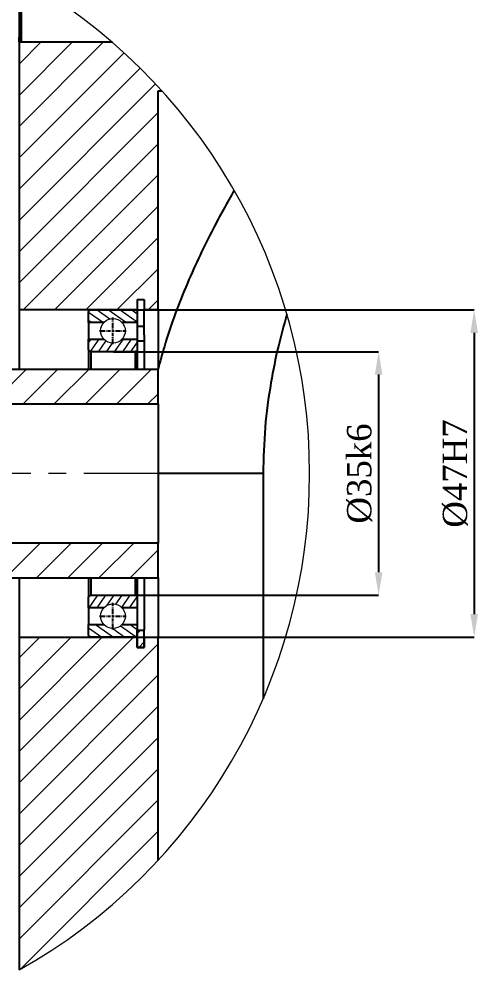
# Model space of a CAD drawing. Header units: millimetres. Extents: x -15 to 1174, y 15 to 856.
# Drawn here: x 889.2 to 955.2, y 630.1 to 766.7 of the extents above; entities that cross this region are included whole.
import ezdxf

# ---------------------------------------------------------------- set-up
doc = ezdxf.new("R2010")
doc.units = ezdxf.units.MM
doc.header["$PDSIZE"] = -1
doc.linetypes.add('CENTER2', pattern=[1.125, 0.75, -0.125, 0.125, -0.125])
doc.linetypes.add('CENTERX2', pattern=[20.32, 12.7, -2.54, 2.54, -2.54])
doc.layers.get('0').update_dxf_attribs({"lineweight": 25})
doc.layers.add('netmanh', color=7, linetype='Continuous', lineweight=15)
doc.styles.add('SLDTEXTSTYLE0', font='TXT', dxfattribs={"width": 0.75})
doc.dimstyles.new('SLDDIMSTYLE1', dxfattribs={"dimtxt": 3.5, "dimasz": 3.302, "dimexe": 0, "dimexo": 0.0625, "dimgap": 0.875, "dimtad": 1, "dimlfac": 2.5, "dimrnd": 1e-09, "dimzin": 4, "dimdsep": 46, "dimtxsty": 'SLDTEXTSTYLE0', "dimsah": 1, "dimcen": 0.09, "dimadec": 0, "dimazin": 1, "dimtfac": 1, "dimtofl": 0, "dimtmove": 0, "dimatfit": 3, "dimfxl": 1, "dimfrac": 2, "dimtolj": 1, "dimtzin": 12, "dimarcsym": 0})
pattern_1 = [(55, (-42.28075, 8.2669), (-0.7802423, 0.54633156), [])]

# ---------------------------------------------------------------- blocks, each defined once
blk = doc.blocks.new('SW_HATCH_4')
at = {"color": 0, "linetype": 'Continuous', "lineweight": 18}
for p, q in [((-83.48, 6.1), (-83.18, 5.8)), ((-3.18, 6.62), (-2.88, 6.32)), ((-83.48, 1.61), (-83.18, 1.31)), ((-3.18, 2.13), (-2.88, 1.83)), ((-85.31, 0), (-103.18, -17.87)), ((-89.8, 0), (-103.18, -13.38)), ((-94.29, 0), (-103.18, -8.89)), ((-75.83, 0.5), (-76.13, 0.2)), ((-71.34, 0.5), (-71.64, 0.2)), ((-66.85, 0.5), (-67.15, 0.2)), ((-62.36, 0.5), (-62.66, 0.2)), ((-57.87, 0.5), (-58.17, 0.2)), ((-53.38, 0.5), (-53.68, 0.2)), ((-48.89, 0.5), (-49.19, 0.2)), ((-44.4, 0.5), (-44.7, 0.2)), ((-41.97, 0.5), (-41.67, 0.2)), ((-37.48, 0.5), (-37.18, 0.2)), ((-32.99, 0.5), (-32.69, 0.2)), ((-28.5, 0.5), (-28.2, 0.2)), ((-24.01, 0.5), (-23.71, 0.2)), ((-19.52, 0.5), (-19.22, 0.2)), ((-15.03, 0.5), (-14.73, 0.2)), ((-10.54, 0.5), (-10.24, 0.2)), ((0, 0), (-3.18, -3.18)), ((4.49, 0), (-3.18, -7.67)), ((8.98, 0), (-3.18, -12.16)), ((-76.89, -0.5), (-68.18, -9.2)), ((-72.4, -0.5), (-68.18, -4.71)), ((-18.03, -0.99), (-8.48, -10.53)), ((-14.03, -0.5), (-8.48, -6.04)), ((-9.54, -0.5), (-8.48, -1.55)), ((-83.18, -2.36), (-99.12, -18.3)), ((-77.88, -1.55), (-78.18, -1.85)), ((-8.48, -1.55), (-8.18, -1.85)), ((11.92, -1.55), (-3.18, -16.66)), ((-77.88, -3.99), (-68.18, -13.69)), ((14.22, -3.74), (-3.18, -21.15)), ((-18.18, -5.32), (-8.48, -15.02)), ((-77.88, -6.04), (-78.18, -6.34)), ((-8.48, -6.04), (-8.18, -6.34)), ((16.44, -6.01), (-3.18, -25.64)), ((-83.18, -6.85), (-94.63, -18.3)), ((-77.88, -8.48), (-68.18, -18.18)), ((-77.88, -10.53), (-78.18, -10.83)), ((-18.18, -9.81), (-12.5, -15.5)), ((-8.48, -10.53), (-8.18, -10.83)), ((16.82, -10.13), (-3.18, -30.13)), ((-83.18, -11.34), (-90.14, -18.3)), ((-77.88, -12.97), (-75.36, -15.5)), ((-18.18, -14.3), (-16.27, -16.22)), ((16.82, -14.62), (-3.18, -34.62)), ((-109.78, -17), (-108.78, -18)), ((-105.29, -17), (-104.29, -18)), ((-85.18, -17.83), (-85.65, -18.3)), ((-76.85, -18.5), (-68.18, -27.16)), ((-72.36, -18.5), (-68.18, -22.67)), ((-18.18, -18.79), (-8.48, -28.49)), ((-13.99, -18.5), (-8.48, -24)), ((-9.5, -18.5), (-8.48, -19.51)), ((16.82, -19.11), (-2.58, -38.5)), ((-77.88, -19.51), (-78.18, -19.81)), ((-8.48, -19.51), (-8.18, -19.81)), ((-89.05, -21.7), (-103.18, -35.83)), ((-93.54, -21.7), (-103.18, -31.34)), ((-98.03, -21.7), (-103.18, -26.85)), ((-102.52, -21.7), (-103.18, -22.36)), ((-113.76, -22), (-111.26, -24.5)), ((-109.27, -22), (-106.77, -24.5)), ((-104.78, -22), (-103.18, -23.6)), ((-85.18, -22.32), (-102.36, -39.5)), ((-77.88, -21.96), (-68.18, -31.66)), ((-115.83, -24.42), (-115.75, -24.5)), ((-77.88, -24), (-78.18, -24.3)), ((-18.18, -23.28), (-8.48, -32.98)), ((-8.48, -24), (-8.18, -24.3)), ((16.82, -23.6), (1.91, -38.5)), ((-83.18, -24.81), (-96.87, -38.5)), ((-77.88, -26.45), (-68.18, -36.15)), ((-77.88, -28.49), (-78.18, -28.79)), ((-18.18, -27.77), (-8.48, -37.47)), ((-8.48, -28.49), (-8.18, -28.79)), ((16.82, -28.09), (6.4, -38.5)), ((-83.18, -29.3), (-92.38, -38.5)), ((-77.88, -30.94), (-61.82, -47)), ((-18.18, -32.26), (-8.48, -41.96)), ((16.82, -32.58), (10.89, -38.5)), ((-83.18, -33.79), (-87.89, -38.5)), ((-77.88, -32.98), (-78.18, -33.28)), ((-8.48, -32.98), (-8.18, -33.28)), ((-77.88, -35.43), (-66.31, -47)), ((-18.18, -36.75), (-8.48, -46.45)), ((-77.88, -37.47), (-78.18, -37.77)), ((-67.33, -37), (-57.33, -47)), ((-62.84, -37), (-52.84, -47)), ((-58.35, -37), (-48.35, -47)), ((-53.86, -37), (-44.71, -46.15)), ((-49.37, -37), (-44.71, -41.66)), ((-44.88, -37), (-44.71, -37.17)), ((-40.39, -37), (-30.39, -47)), ((-35.9, -37), (-25.9, -47)), ((-31.41, -37), (-21.41, -47)), ((-26.92, -37), (-16.92, -47)), ((-22.43, -37), (-12.43, -47)), ((-8.48, -37.47), (-8.18, -37.77)), ((16.82, -37.07), (15.38, -38.5)), ((-83.18, -38.28), (-83.4, -38.5)), ((-77.88, -39.92), (-70.8, -47)), ((-41.66, -40.22), (-34.88, -47)), ((-77.88, -41.96), (-78.18, -42.26)), ((-8.48, -41.96), (-8.18, -42.26)), ((-102.87, -44.5), (-108.18, -49.81)), ((-107.36, -44.5), (-108.18, -45.32)), ((-77.88, -44.41), (-75.29, -47)), ((-41.66, -44.71), (-39.37, -47)), ((-100.88, -47), (-105.88, -52)), ((-96.39, -47), (-101.39, -52)), ((-91.9, -47), (-96.9, -52)), ((-87.41, -47), (-92.41, -52)), ((-82.92, -47), (-87.92, -52)), ((-78.43, -47), (-83.43, -52)), ((-73.94, -47), (-78.94, -52)), ((-69.45, -47), (-74.45, -52)), ((-64.96, -47), (-69.96, -52)), ((-60.47, -47), (-65.47, -52)), ((-55.98, -47), (-60.98, -52)), ((-51.49, -47), (-56.49, -52)), ((-47, -47), (-52, -52)), ((-38.02, -47), (-41.93, -50.91)), ((-33.53, -47), (-38.53, -52)), ((-29.04, -47), (-34.04, -52)), ((-24.55, -47), (-29.55, -52)), ((-20.06, -47), (-25.06, -52)), ((-15.57, -47), (-20.57, -52)), ((-11.08, -47), (-16.08, -52)), ((-6.59, -47), (-11.59, -52)), ((-2.1, -47), (-7.1, -52)), ((2.39, -47), (-2.61, -52)), ((6.88, -47), (1.88, -52)), ((11.37, -47), (6.37, -52)), ((15.86, -47), (10.86, -52)), ((-44.43, -48.92), (-47.51, -52)), ((16.82, -50.54), (15.35, -52)), ((-107.92, -72), (-108.18, -72.26)), ((-103.43, -72), (-105.68, -74.25)), ((-98.94, -72), (-103.18, -76.24)), ((-94.45, -72), (-99.45, -77)), ((-89.96, -72), (-94.96, -77)), ((-85.47, -72), (-90.47, -77)), ((-80.98, -72), (-85.98, -77)), ((-76.49, -72), (-81.49, -77)), ((-72, -72), (-77, -77)), ((-67.51, -72), (-72.51, -77)), ((-63.02, -72), (-68.02, -77)), ((-58.53, -72), (-63.53, -77)), ((-54.04, -72), (-59.04, -77)), ((-49.55, -72), (-54.55, -77)), ((-45.06, -72), (-50.06, -77)), ((-40.57, -72), (-45.57, -77)), ((-36.08, -72), (-41.08, -77)), ((-31.59, -72), (-36.59, -77)), ((-27.1, -72), (-32.1, -77)), ((-22.61, -72), (-27.61, -77)), ((-18.12, -72), (-23.12, -77)), ((-13.63, -72), (-18.63, -77)), ((-9.14, -72), (-14.14, -77)), ((-4.65, -72), (-9.65, -77)), ((-0.16, -72), (-5.16, -77)), ((4.33, -72), (-0.67, -77)), ((8.82, -72), (3.82, -77)), ((13.31, -72), (8.31, -77)), ((16.82, -72.99), (12.8, -77)), ((-76.72, -77), (-51.72, -102)), ((-72.23, -77), (-47.23, -102)), ((-67.74, -77), (-42.74, -102)), ((-63.25, -77), (-38.25, -102)), ((-58.76, -77), (-33.76, -102)), ((-54.27, -77), (-29.27, -102)), ((-49.78, -77), (-24.78, -102)), ((-45.29, -77), (-20.29, -102)), ((-40.8, -77), (-12.3, -105.5)), ((-36.31, -77), (-8.48, -104.83)), ((-31.82, -77), (-8.48, -100.34)), ((-27.33, -77), (-8.48, -95.85)), ((-22.84, -77), (-8.48, -91.36)), ((-18.35, -77), (-8.48, -86.86)), ((-13.86, -77), (-8.48, -82.37)), ((-9.37, -77), (-8.48, -77.88)), ((-105.19, -78.25), (-106.44, -79.5)), ((-101.18, -78.73), (-101.95, -79.5)), ((-77.88, -80.33), (-56.21, -102)), ((-77.88, -82.37), (-78.18, -82.67)), ((-8.48, -82.37), (-8.18, -82.67)), ((-102.46, -84.5), (-103.18, -85.22)), ((14.28, -84.5), (13.82, -84.97)), ((-89.99, -85.5), (-103.18, -98.69)), ((-94.48, -85.5), (-103.18, -94.2)), ((-98.97, -85.5), (-103.18, -89.71)), ((-85.5, -85.5), (-102.3, -102.3)), ((-77.88, -84.82), (-60.7, -102)), ((13.28, -85.5), (-3.18, -101.97)), ((8.79, -85.5), (-3.18, -97.48)), ((4.3, -85.5), (-3.18, -92.99)), ((-0.19, -85.5), (-3.18, -88.5)), ((-77.88, -86.86), (-78.18, -87.16)), ((-8.48, -86.86), (-8.18, -87.16)), ((16.82, -86.46), (-3.18, -106.46)), ((14.82, -86.21), (14.03, -87)), ((-83.18, -87.67), (-97.81, -102.3)), ((-77.88, -89.31), (-65.19, -102)), ((-77.88, -91.36), (-78.18, -91.66)), ((-8.48, -91.36), (-8.18, -91.66)), ((16.82, -90.95), (-3.18, -110.95)), ((-83.18, -92.16), (-93.32, -102.3)), ((-77.88, -93.8), (-68.18, -103.5)), ((16.82, -95.44), (-3.18, -115.44)), ((-83.18, -96.66), (-88.83, -102.3)), ((-77.88, -95.85), (-78.18, -96.15)), ((-8.48, -95.85), (-8.18, -96.15)), ((-77.88, -98.29), (-68.18, -107.99)), ((-112.59, -99.5), (-110.09, -102)), ((-108.1, -99.5), (-105.6, -102)), ((-103.61, -99.5), (-103.18, -99.93)), ((-77.88, -100.34), (-78.18, -100.64)), ((-8.48, -100.34), (-8.18, -100.64)), ((16.82, -99.93), (-3.18, -119.93)), ((-77.88, -102.78), (-75.16, -105.5)), ((-77.88, -104.83), (-78.06, -105)), ((-18.18, -104.11), (-16.19, -106.1)), ((-8.48, -104.83), (-8.31, -105)), ((16.82, -104.42), (-3.18, -124.42)), ((-110.58, -106), (-109.58, -107)), ((-106.09, -106), (-105.09, -107)), ((-92.23, -105.7), (-103.18, -116.66)), ((-96.72, -105.7), (-103.18, -112.16)), ((-101.21, -105.7), (-103.18, -107.67)), ((-87.74, -105.7), (-101.44, -119.41)), ((-85.18, -107.64), (-99.17, -121.62)), ((-76.65, -108.5), (-68.18, -116.97)), ((-72.16, -108.5), (-68.18, -112.48)), ((-18.18, -108.6), (-8.48, -118.3)), ((-13.79, -108.5), (-8.48, -113.81)), ((-9.3, -108.5), (-8.48, -109.32)), ((16.82, -108.91), (-3.18, -128.91)), ((-83.18, -110.13), (-96.81, -123.75)), ((-77.88, -109.32), (-78.18, -109.62)), ((-8.48, -109.32), (-8.18, -109.62)), ((-77.88, -111.76), (-68.18, -121.46)), ((-18.18, -113.09), (-8.53, -122.74)), ((16.82, -113.4), (-3.05, -133.27)), ((-83.18, -114.62), (-94.37, -125.8)), ((-77.88, -113.81), (-78.18, -114.11)), ((-8.48, -113.81), (-8.18, -114.11)), ((-77.88, -116.25), (-70.63, -123.5)), ((-77.88, -118.3), (-78.18, -118.6)), ((-18.18, -117.58), (-12.26, -123.5)), ((-8.48, -118.3), (-8.18, -118.6)), ((-83.18, -119.11), (-91.83, -127.75)), ((-77.88, -120.74), (-75.12, -123.5)), ((-77.88, -122.79), (-78.18, -123.09)), ((-18.18, -122.07), (-16.75, -123.5)), ((-8.48, -122.79), (-8.18, -123.09)), ((-83.18, -123.6), (-89.2, -129.62)), ((-74.81, -124.2), (-75.11, -124.5)), ((-70.32, -124.2), (-70.62, -124.5)), ((-65.83, -124.2), (-66.13, -124.5)), ((-61.34, -124.2), (-61.64, -124.5)), ((-56.85, -124.2), (-57.15, -124.5)), ((-52.36, -124.2), (-52.66, -124.5)), ((-47.87, -124.2), (-48.17, -124.5)), ((-43.38, -124.2), (-43.68, -124.5)), ((-42.99, -124.2), (-42.69, -124.5)), ((-38.5, -124.2), (-38.2, -124.5)), ((-34.01, -124.2), (-33.71, -124.5)), ((-29.52, -124.2), (-29.22, -124.5)), ((-25.03, -124.2), (-24.73, -124.5)), ((-20.54, -124.2), (-20.24, -124.5)), ((-16.05, -124.2), (-15.75, -124.5)), ((-11.56, -124.2), (-11.26, -124.5)), ((-83.18, -128.09), (-86.49, -131.39)), ((-83.18, -132.58), (-83.67, -133.07))]:
    blk.add_line(p, q, dxfattribs=at)
blk = doc.blocks.new('*U93')
at = {"color": 0, "linetype": 'CENTER2', "transparency": 16777216}
for p, q in [((0, 0.35), (0, 1.91)), ((-1.91, 0), (-0.35, 0)), ((0.35, 0), (1.91, 0)), ((0, -1.91), (0, -0.35))]:
    blk.add_line(p, q, dxfattribs=at)
at = {"color": 0, "linetype": 'Continuous', "transparency": 16777216}
for p, q in [((-0.18, 0), (0.18, 0)), ((0, -0.18), (0, 0.18))]:
    blk.add_line(p, q, dxfattribs=at)
blk = doc.blocks.new('*U94')
at = {"color": 0, "linetype": 'CENTER2', "transparency": 16777216}
for p, q in [((0, 0.35), (0, 1.91)), ((-1.91, 0), (-0.35, 0)), ((0.35, 0), (1.91, 0)), ((0, -1.91), (0, -0.35))]:
    blk.add_line(p, q, dxfattribs=at)
at = {"color": 0, "linetype": 'Continuous', "transparency": 16777216}
for p, q in [((-0.18, 0), (0.18, 0)), ((0, -0.18), (0, 0.18))]:
    blk.add_line(p, q, dxfattribs=at)
blk = doc.blocks.new('*D127')
at = {"color": 0, "lineweight": -2, "transparency": 16777216}
for p, q in [((902.8, 718.9), (940.95, 718.9)), ((940.95, 715.6), (940.95, 687.2)), ((902.8, 683.9), (940.95, 683.9))]:
    blk.add_line(p, q, dxfattribs=at)
at = {"color": 0, "transparency": 16777216}
for points in [[(940.4, 715.6), (941.5, 715.6), (940.95, 718.9)], [(940.4, 687.2), (941.5, 687.2), (940.95, 683.9)]]:
    blk.add_solid(points, dxfattribs=at)
at = {"layer": 'Defpoints', "color": 0, "transparency": 16777216}
for p in [(902.74, 718.9), (902.74, 683.9), (940.95, 683.9)]:
    blk.add_point(p, dxfattribs=at)
at = {"color": 0, "transparency": 16777216, "insert": (938.22, 701.4), "char_height": 3.5, "attachment_point": 5, "rotation": 90, "style": 'SLDTEXTSTYLE0'}
blk.add_mtext('\\A1;{\\fTimes New Roman|b0|i0|c0|p18;\\W1;%%C35k6}', dxfattribs=at)
blk = doc.blocks.new('*D128')
at = {"color": 0, "lineweight": -2, "transparency": 16777216}
for p, q in [((902.8, 724.9), (954.69, 724.9)), ((954.69, 721.6), (954.69, 681.2)), ((902.8, 677.9), (954.69, 677.9))]:
    blk.add_line(p, q, dxfattribs=at)
at = {"color": 0, "transparency": 16777216}
for points in [[(954.14, 721.6), (955.24, 721.6), (954.69, 724.9)], [(954.14, 681.2), (955.24, 681.2), (954.69, 677.9)]]:
    blk.add_solid(points, dxfattribs=at)
at = {"layer": 'Defpoints', "color": 0, "transparency": 16777216}
for p in [(902.74, 724.9), (902.74, 677.9), (954.69, 677.9)]:
    blk.add_point(p, dxfattribs=at)
at = {"color": 0, "transparency": 16777216, "insert": (951.99, 701.4), "char_height": 3.5, "attachment_point": 5, "rotation": 90, "style": 'SLDTEXTSTYLE0'}
blk.add_mtext('\\A1;{\\fTimes New Roman|b0|i0|c0|p18;\\W1;%%C47H7}', dxfattribs=at)

msp = doc.modelspace()

# ---------------------------------------------------------------- hatches: boundary and pattern name
at = {"layer": 'netmanh'}
h = msp.add_hatch(dxfattribs=at)
h.set_pattern_fill('ANSI31', color=256, scale=0.3, angle=100)
h.set_pattern_definition([(145, (-42.28075, 8.2669), (-0.54633156, -0.7802423), [])])
edge = h.paths.add_edge_path()
edge.add_spline(control_points=[(791.5379, 724.9014), (791.5223, 724.9006), (791.4732, 724.8983), (791.3931, 724.8704), (791.3121, 724.8076), (791.2568, 724.7212), (791.2389, 724.648), (791.2381, 724.6079), (791.2379, 724.6014)], knot_values=[0, 0, 0, 0, 0.09959754, 0.31425754, 0.52892829, 0.74358582, 0.95825251, 1, 1, 1, 1], degree=3, periodic=0)
edge.add_line((791.2379, 724.6014), (791.2379, 723.9014))
edge.add_line((791.2379, 723.9014), (791.2379, 723.1014))
edge.add_line((791.2379, 723.1014), (793.43, 723.1014))
edge.add_arc((794.7379, 721.9014), 1.775, 42.535932, 137.464068, ccw=False)
edge.add_line((796.0458, 723.1014), (798.2379, 723.1014))
edge.add_line((798.2379, 723.1014), (798.2379, 724.6014))
edge.add_spline(control_points=[(798.2379, 724.6014), (798.2357, 724.6286), (798.2309, 724.6894), (798.1882, 724.7765), (798.1167, 724.8491), (798.0289, 724.8937), (797.9666, 724.899), (797.9379, 724.9014)], knot_values=[0, 0, 0, 0, 0.17333516, 0.38800574, 0.60268967, 0.81733999, 1, 1, 1, 1], degree=3, periodic=0)
edge.add_line((797.9379, 724.9014), (791.5379, 724.9014))
edge = h.paths.add_edge_path()
edge.add_spline(control_points=[(899.5379, 724.9014), (899.5223, 724.9006), (899.4732, 724.8983), (899.3931, 724.8704), (899.3121, 724.8076), (899.2568, 724.7212), (899.2389, 724.648), (899.2381, 724.6079), (899.2379, 724.6014)], knot_values=[0, 0, 0, 0, 0.09960523, 0.31425723, 0.5289275, 0.74358455, 0.9582526, 1, 1, 1, 1], degree=3, periodic=0)
edge.add_line((899.2379, 724.6014), (899.2379, 723.1014))
edge.add_line((899.2379, 723.1014), (901.43, 723.1014))
edge.add_arc((902.7379, 721.9014), 1.775, 42.536013, 137.463987, ccw=False)
edge.add_line((904.0458, 723.1014), (906.2379, 723.1014))
edge.add_line((906.2379, 723.1014), (906.2379, 724.6014))
edge.add_spline(control_points=[(906.2379, 724.6014), (906.2357, 724.6286), (906.2309, 724.6894), (906.1883, 724.7765), (906.1167, 724.8491), (906.0289, 724.8937), (905.9666, 724.899), (905.9379, 724.9014)], knot_values=[0, 0, 0, 0, 0.17333491, 0.38800179, 0.60269098, 0.81734811, 1, 1, 1, 1], degree=3, periodic=0)
edge.add_line((905.9379, 724.9014), (899.5379, 724.9014))
edge = h.paths.add_edge_path()
edge.add_line((901.43, 679.7014), (899.2379, 679.7014))
edge.add_line((899.2379, 679.7014), (899.2379, 678.2014))
edge.add_spline(control_points=[(899.2379, 678.2014), (899.2401, 678.1742), (899.245, 678.1133), (899.2876, 678.0263), (899.3592, 677.9536), (899.4469, 677.909), (899.5093, 677.9038), (899.5379, 677.9014)], knot_values=[0, 0, 0, 0, 0.17336359, 0.3880223, 0.60268967, 0.81734886, 1, 1, 1, 1], degree=3, periodic=0)
edge.add_line((899.5379, 677.9014), (905.9379, 677.9014))
edge.add_spline(control_points=[(905.9379, 677.9014), (905.9535, 677.9021), (906.0027, 677.9044), (906.0827, 677.9323), (906.1637, 677.9951), (906.2191, 678.0815), (906.237, 678.1547), (906.2378, 678.1948), (906.2379, 678.2014)], knot_values=[0, 0, 0, 0, 0.0995977, 0.31425805, 0.52892914, 0.74358272, 0.9582207, 1, 1, 1, 1], degree=3, periodic=0)
edge.add_line((906.2379, 678.2014), (906.2379, 679.7014))
edge.add_line((906.2379, 679.7014), (904.0458, 679.7014))
edge.add_arc((902.7379, 680.9014), 1.775, 222.53619, 317.46381, ccw=False)
edge = h.paths.add_edge_path()
edge.add_line((793.43, 679.7014), (791.2379, 679.7014))
edge.add_line((791.2379, 679.7014), (791.2379, 678.2014))
edge.add_spline(control_points=[(791.2379, 678.2014), (791.2401, 678.1742), (791.245, 678.1133), (791.2876, 678.0263), (791.3592, 677.9536), (791.4469, 677.909), (791.5093, 677.9038), (791.5379, 677.9014)], knot_values=[0, 0, 0, 0, 0.17336345, 0.38803011, 0.6026875, 0.81734786, 1, 1, 1, 1], degree=3, periodic=0)
edge.add_line((791.5379, 677.9014), (797.9379, 677.9014))
edge.add_spline(control_points=[(797.9379, 677.9014), (797.9535, 677.9021), (798.0027, 677.9044), (798.0827, 677.9323), (798.1637, 677.9951), (798.2191, 678.0815), (798.237, 678.1547), (798.2378, 678.1948), (798.2379, 678.2014)], knot_values=[0, 0, 0, 0, 0.09959746, 0.31425728, 0.52892784, 0.74358519, 0.95822081, 1, 1, 1, 1], degree=3, periodic=0)
edge.add_line((798.2379, 678.2014), (798.2379, 679.7014))
edge.add_line((798.2379, 679.7014), (796.0458, 679.7014))
edge.add_arc((794.7379, 680.9014), 1.775, 222.536109, 317.463891, ccw=False)
h = msp.add_hatch(dxfattribs=at)
h.set_pattern_fill('ANSI31', color=256, scale=0.3, angle=10)
h.set_pattern_definition(pattern_1)
edge = h.paths.add_edge_path()
edge.add_spline(control_points=[(905.9379, 718.9014), (905.9535, 718.9021), (906.0027, 718.9044), (906.0827, 718.9324), (906.1637, 718.9952), (906.2191, 719.0815), (906.237, 719.1547), (906.2378, 719.1948), (906.2379, 719.2014)], knot_values=[0, 0, 0, 0, 0.09959762, 0.31425778, 0.52892869, 0.74358209, 0.958189, 1, 1, 1, 1], degree=3, periodic=0)
edge.add_line((906.2379, 719.2014), (906.2379, 720.7014))
edge.add_line((906.2379, 720.7014), (904.0458, 720.7014))
edge.add_arc((902.7379, 721.9014), 1.775, 222.536013, 317.463987, ccw=False)
edge.add_line((901.43, 720.7014), (899.2379, 720.7014))
edge.add_line((899.2379, 720.7014), (899.2379, 719.2014))
edge.add_spline(control_points=[(899.2379, 719.2014), (899.2401, 719.1742), (899.245, 719.1133), (899.2876, 719.0263), (899.3592, 718.9537), (899.4469, 718.909), (899.5093, 718.9038), (899.5379, 718.9014)], knot_values=[0, 0, 0, 0, 0.17339188, 0.38804667, 0.60268749, 0.81735673, 1, 1, 1, 1], degree=3, periodic=0)
edge.add_line((899.5379, 718.9014), (905.9379, 718.9014))
h = msp.add_hatch(dxfattribs=at)
h.set_pattern_fill('ANSI31', color=256, scale=0.3, angle=10)
h.set_pattern_definition(pattern_1)
edge = h.paths.add_edge_path()
edge.add_line((904.0458, 682.1014), (906.2379, 682.1014))
edge.add_line((906.2379, 682.1014), (906.2379, 683.6014))
edge.add_spline(control_points=[(906.2379, 683.6014), (906.2357, 683.6286), (906.2309, 683.6894), (906.1883, 683.7765), (906.1167, 683.8491), (906.0289, 683.8937), (905.9666, 683.899), (905.9379, 683.9014)], knot_values=[0, 0, 0, 0, 0.17336241, 0.3880244, 0.60268607, 0.81735228, 1, 1, 1, 1], degree=3, periodic=0)
edge.add_line((905.9379, 683.9014), (899.5379, 683.9014))
edge.add_spline(control_points=[(899.5379, 683.9014), (899.5223, 683.9006), (899.4731, 683.8983), (899.3931, 683.8704), (899.3121, 683.8076), (899.2568, 683.7212), (899.2389, 683.648), (899.2381, 683.6079), (899.2379, 683.6014)], knot_values=[0, 0, 0, 0, 0.09960301, 0.31426034, 0.52890629, 0.74355854, 0.9582218, 1, 1, 1, 1], degree=3, periodic=0)
edge.add_line((899.2379, 683.6014), (899.2379, 682.1014))
edge.add_line((899.2379, 682.1014), (901.43, 682.1014))
edge.add_arc((902.7379, 680.9014), 1.775, 42.53619, 137.46381, ccw=False)

# ---------------------------------------------------------------- linework, layer by layer
at = {"color": 7, "linetype": 'Continuous', "lineweight": 25}
for p, q in [((889.2379, 772.7429), (889.2379, 764.1155)), ((889.5379, 772.5739), (889.5379, 763.4014)), ((889.2379, 763.4014), (889.2379, 764.1155)), ((889.2379, 763.4014), (889.2379, 724.9014)), ((889.2379, 763.4014), (902.5822, 763.4014)), ((909.2379, 756.4014), (909.774, 756.4014)), ((909.2379, 724.9014), (909.2379, 756.4014)), ((906.2379, 726.4014), (907.2379, 726.4014)), ((906.2379, 726.4014), (906.2379, 724.9014)), ((907.2379, 726.4014), (907.2379, 724.9014)), ((906.2379, 724.9014), (889.2379, 724.9014)), ((889.2379, 724.9014), (889.2379, 716.4014)), ((899.2379, 723.1014), (899.2379, 724.6014)), ((899.5379, 724.9014), (905.9379, 724.9014)), ((906.2379, 724.728), (906.2379, 724.9014)), ((906.2379, 724.6014), (906.2379, 723.1014)), ((909.2379, 724.9014), (907.2379, 724.9014)), ((907.2379, 721.303), (907.2379, 724.9014)), ((909.2379, 724.9014), (909.2379, 716.5131)), ((901.43, 723.1014), (899.2379, 723.1014)), ((899.2379, 723.1014), (899.2379, 720.7014)), ((906.2379, 723.1014), (904.0458, 723.1014)), ((906.2379, 723.1014), (906.2379, 720.7014)), ((906.2379, 722.5733), (907.2379, 722.5733)), ((899.2379, 720.7014), (901.43, 720.7014)), ((899.2379, 719.2014), (899.2379, 720.7014)), ((904.0458, 720.7014), (906.2379, 720.7014)), ((906.2379, 720.7014), (906.2379, 719.2014)), ((906.2379, 720.4561), (907.2379, 720.4561)), ((907.2379, 721.303), (907.2379, 720.4561)), ((907.2379, 720.4561), (907.2379, 716.4014)), ((899.2379, 719.2014), (899.2379, 716.4014)), ((905.9379, 718.9014), (899.5379, 718.9014)), ((899.5379, 718.9014), (899.5379, 716.4014)), ((905.9379, 718.9014), (905.9379, 716.4014)), ((906.2379, 719.2014), (906.2379, 716.4014)), ((850.7629, 716.4014), (909.2379, 716.4014)), ((909.2379, 711.4014), (909.2379, 716.4014)), ((850.4879, 711.4014), (909.2379, 711.4014)), ((909.2379, 711.4014), (909.2379, 691.4014)), ((924.3374, 701.4014), (909.2379, 701.4014)), ((924.3374, 701.4014), (924.3374, 669.0026)), ((909.2379, 691.4014), (784.2379, 691.4014)), ((909.2379, 686.4014), (909.2379, 691.4014)), ((791.2379, 686.4014), (909.2379, 686.4014)), ((889.2379, 686.4014), (889.2379, 677.9014)), ((899.2379, 686.4014), (899.2379, 683.6014)), ((899.5379, 686.4014), (899.5379, 683.9014)), ((905.9379, 686.4014), (905.9379, 683.9014)), ((906.2379, 686.4014), (906.2379, 683.6014)), ((907.2379, 686.4014), (907.2379, 678.9014)), ((909.2379, 686.4014), (909.2379, 677.9014)), ((899.2379, 682.1014), (899.2379, 683.6014)), ((899.5379, 683.9014), (905.9379, 683.9014)), ((906.2379, 683.6014), (906.2379, 682.1014)), ((899.2379, 682.1014), (899.2379, 679.7014)), ((901.43, 682.1014), (899.2379, 682.1014)), ((906.2379, 682.1014), (904.0458, 682.1014)), ((906.2379, 682.1014), (906.2379, 679.7014)), ((899.2379, 679.7014), (901.43, 679.7014)), ((899.2379, 678.2014), (899.2379, 679.7014)), ((904.0458, 679.7014), (906.2379, 679.7014)), ((906.2379, 679.7014), (906.2379, 678.2014)), ((889.2379, 677.9014), (889.2379, 630.0598)), ((889.2379, 677.9014), (906.2379, 677.9014)), ((905.9379, 677.9014), (899.5379, 677.9014)), ((906.2379, 678.9014), (907.2379, 678.9014)), ((906.2379, 676.4014), (906.2379, 678.9014)), ((906.2379, 677.9014), (906.2379, 676.4014)), ((907.2379, 676.4014), (907.2379, 678.9014)), ((907.2379, 677.9014), (907.2379, 676.4014)), ((907.2379, 677.9014), (909.2379, 677.9014)), ((909.2379, 645.8171), (909.2379, 677.9014)), ((906.2379, 676.4014), (907.2379, 676.4014)), ((907.2379, 676.4014), (906.2379, 676.4014))]:
    msp.add_line(p, q, dxfattribs=at)
at = {"color": 7, "linetype": 'CENTERX2', "lineweight": 18}
msp.add_line((911.2379, 701.4014), (815.3629, 701.4014), dxfattribs=at)
at = {"color": 7, "linetype": 'Continuous', "lineweight": 18}
for start, end in [(0.000006, 60.721382), (299.278628, 359.999984)]:
    msp.add_arc((849.2379, 701.4014), 81.7901, start, end, dxfattribs=at)
at = {"color": 7, "linetype": 'Continuous', "lineweight": 25}
for centre, radius, start, end in [((890.2379, 764.1155), 1, 180.001179, 225.57287), ((902.7379, 721.5301), 1.8, 151.948887, 151.949976), ((902.7379, 721.5301), 1.8, 207.412439, 207.728145), ((902.7379, 681.5809), 1.7999, 163.041143, 163.190349), ((902.738, 681.5808), 1.7999, 16.809748, 17.160398)]:
    msp.add_arc(centre, radius, start, end, dxfattribs=at)
for points, knots in [([(920.1831, 742.1003), (919.1517, 740.2665), (917.4293, 737.2044), (915.2145, 732.7313), (913.3691, 728.6568), (911.633, 724.2845), (910.235, 720.1611), (909.5262, 717.4884), (909.2379, 716.4014)], [0, 0, 0, 0, 0.22521424, 0.37608661, 0.53425726, 0.70399417, 0.87961364, 1, 1, 1, 1]), ([(899.2379, 724.6014), (899.2381, 724.6079), (899.2389, 724.648), (899.2568, 724.7212), (899.3121, 724.8076), (899.3931, 724.8704), (899.4732, 724.8983), (899.5223, 724.9006), (899.5379, 724.9014)], [0, 0, 0, 0, 0.0417474, 0.25641545, 0.4710725, 0.68574277, 0.90039477, 1, 1, 1, 1]), ([(905.9379, 724.9014), (905.9666, 724.899), (906.0289, 724.8937), (906.1167, 724.8491), (906.1883, 724.7765), (906.2309, 724.6894), (906.2357, 724.6286), (906.2379, 724.6014)], [0, 0, 0, 0, 0.182651888, 0.397309023, 0.611998213, 0.826665095, 1, 1, 1, 1]), ([(927.7609, 724.2872), (927.3329, 722.7582), (926.4229, 719.5066), (925.3377, 714.0763), (924.5035, 707.9717), (924.3932, 703.607), (924.3374, 701.4014)], [0, 0, 0, 0, 0.20512004, 0.43619295, 0.71508812, 1, 1, 1, 1]), ([(899.5379, 718.9014), (899.5093, 718.9038), (899.4469, 718.909), (899.3592, 718.9537), (899.2876, 719.0263), (899.245, 719.1133), (899.2401, 719.1742), (899.2379, 719.2014)], [0, 0, 0, 0, 0.182643275, 0.397312508, 0.611953331, 0.826608123, 1, 1, 1, 1]), ([(906.2379, 719.2014), (906.2378, 719.1948), (906.237, 719.1547), (906.2191, 719.0815), (906.1637, 718.9952), (906.0827, 718.9324), (906.0027, 718.9044), (905.9535, 718.9021), (905.9379, 718.9014)], [0, 0, 0, 0, 0.041811, 0.25641791, 0.47107131, 0.68574222, 0.90040238, 1, 1, 1, 1]), ([(899.2379, 683.6014), (899.2381, 683.6079), (899.2389, 683.648), (899.2568, 683.7212), (899.3121, 683.8076), (899.3931, 683.8704), (899.4731, 683.8983), (899.5223, 683.9006), (899.5379, 683.9014)], [0, 0, 0, 0, 0.0417782, 0.25644146, 0.47109371, 0.68573966, 0.90039699, 1, 1, 1, 1]), ([(905.9379, 683.9014), (905.9666, 683.899), (906.0289, 683.8937), (906.1167, 683.8491), (906.1883, 683.7765), (906.2309, 683.6894), (906.2357, 683.6286), (906.2379, 683.6014)], [0, 0, 0, 0, 0.18264772, 0.39731393, 0.6119756, 0.82663759, 1, 1, 1, 1]), ([(899.5379, 677.9014), (899.5093, 677.9038), (899.4469, 677.909), (899.3592, 677.9536), (899.2876, 678.0263), (899.245, 678.1133), (899.2401, 678.1742), (899.2379, 678.2014)], [0, 0, 0, 0, 0.182651144, 0.397310334, 0.611977698, 0.826636415, 1, 1, 1, 1]), ([(906.2379, 678.2014), (906.2378, 678.1948), (906.237, 678.1547), (906.2191, 678.0815), (906.1637, 677.9951), (906.0827, 677.9323), (906.0027, 677.9044), (905.9535, 677.9021), (905.9379, 677.9014)], [0, 0, 0, 0, 0.0417793, 0.25641728, 0.47107086, 0.68574195, 0.9004023, 1, 1, 1, 1])]:
    msp.add_open_spline(points, degree=3, knots=knots, dxfattribs=at)
at = {"layer": 'netmanh'}
for centre in [(902.7379, 721.9014), (902.7379, 680.9014)]:
    msp.add_circle(centre, 1.775, dxfattribs=at)

# ---------------------------------------------------------------- block references
at = {"color": 7, "linetype": 'Continuous', "lineweight": 18}
msp.add_blockref('SW_HATCH_4', (892.4225, 763.4014), dxfattribs=at)
at = {"linetype": 'CENTER2'}
for name, p in [('*U94', (902.7379, 721.9014)), ('*U93', (902.7379, 680.9014))]:
    msp.add_blockref(name, p, dxfattribs=at)

# ---------------------------------------------------------------- dimensions: what is measured, and where the dimension line sits
dim = msp.add_linear_dim(base=(954.6894, 677.9014), p1=(902.7379, 724.9014), p2=(902.7379, 677.9014), angle=90, text='{\\fTimes New Roman|b0|i0|c0|p18;\\W1;%%C47H7}', dimstyle='SLDDIMSTYLE1')
dim.commit()
dim.dimension.update_dxf_attribs({"geometry": '*D128', "text_midpoint": (954.6894, 701.4014), "dimtype": 160})
dim = msp.add_linear_dim(base=(940.9467, 683.9014), p1=(902.7379, 718.9014), p2=(902.7379, 683.9014), angle=90, text='{\\fTimes New Roman|b0|i0|c0|p18;\\W1;%%C35k6}', dimstyle='SLDDIMSTYLE1')
dim.commit()
dim.dimension.update_dxf_attribs({"geometry": '*D127', "text_midpoint": (938.2183, 701.4014)})

doc.saveas('drawing.dxf')
